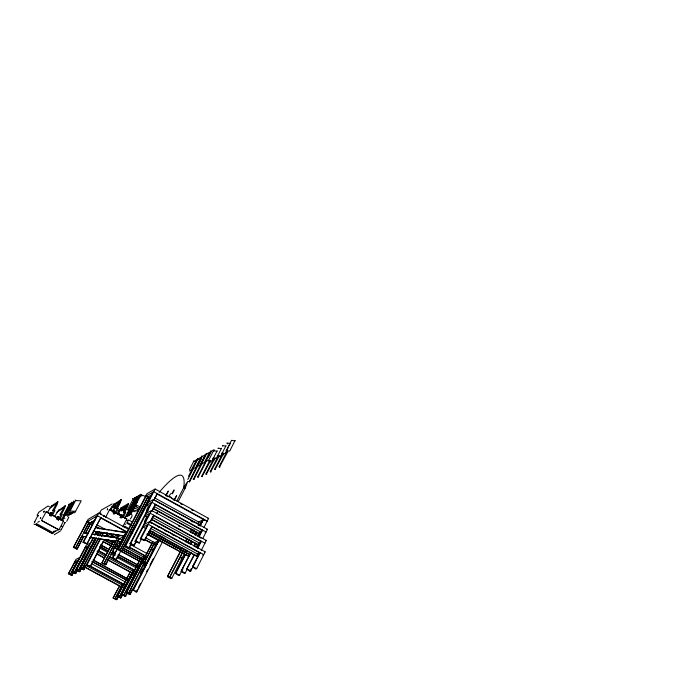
<?xml version="1.0" encoding="UTF-8"?>
<svg xmlns="http://www.w3.org/2000/svg" width="674" height="674" viewBox="0 0 674 674"><rect width="100%" height="100%" fill="white"/><g stroke="black" fill="none" stroke-linecap="round" stroke-linejoin="round"><path stroke-width="1.01" d="M213.591 459.879L213.81 459.845A2.485 0.548 27.1 0 0 214.383 459.862L213.978 459.23A2.435 0.531 27.1 0 1 213.051 458.547A2.325 0.514 27.1 0 1 213.768 458.202A8.012 1.761 27.2 0 0 216.261 458.581A3.159 0.699 27.1 0 0 216.43 458.253L221.561 448.227M124.505 512.661L124.858 511.701L123.35 512.459L128.448 503.604L127.74 506.401L123.064 515.391L119.913 517.514M113.51 513.049L115.827 511.254L117.562 507.741L116.063 508.55L116.29 507.884L121.168 499.619L120.461 502.416L117.327 508.449M222.403 454.925L222.631 454.891A2.519 0.564 27.1 0 0 223.212 454.899L222.808 454.259A2.469 0.548 27.1 0 1 221.872 453.56A2.359 0.522 27.1 0 1 222.605 453.206A8.139 1.82 27.1 0 0 225.15 453.585A3.21 0.716 27.1 0 0 225.327 453.248L228.166 447.696M226.911 452.389L227.146 452.355A2.544 0.573 27.1 0 0 227.728 452.364L227.323 451.715A2.485 0.556 27.1 0 1 226.388 451.016A2.376 0.531 27.1 0 1 227.13 450.653A8.198 1.845 27.1 0 0 229.699 451.032A3.235 0.725 27.1 0 0 229.885 450.687L235.116 440.442A3.235 0.741 27.1 0 1 234.931 440.796A8.189 1.879 27.1 0 1 232.362 440.434A2.376 0.548 27.1 0 0 231.477 440.611M47.458 512.324L51.51 505.972L57.871 501.7L57.121 504.523L53.954 510.513M197.086 547.667L197.339 544.676L195.949 547.414M198.316 536.504L198.569 533.589L197.196 536.285M125.777 509.283L125.356 510.058L124.319 509.493L123.628 510.774L125.423 507.471L124.319 509.493M125.811 509.013L125.861 508.567M146.157 520.867L146.721 516.992L144.834 520.64L144.261 524.532M147.85 510.917L148.541 506.182L146.679 509.788L146.123 513.588M124.555 527.27C125.094 525.838 124.26 528.576 124.42 527.236M124.395 527.565L124.597 526.908L124.404 527.43M124.488 527.371L124.69 526.866M62.362 514.481L60.155 518.685L58.326 519.881M54.973 510.462L52.757 514.666L50.954 515.88M103.948 516.41L104.049 515.846M122.112 510.066L122.862 508.727L121.657 510.875L122.112 510.066L123.14 510.622M61.182 529.537L61.309 529.36M61.317 529.267L61.098 529.537M118.969 514.085L119.534 512.872L118.885 513.807M40.516 518.314L40.752 517.826M71.865 502.273L72.649 502.678L71.865 502.273L62.623 519.814M40.246 518.475L40.474 518.045M118.456 505.542L118.624 504.969L118.118 505.685M120.806 508.659L121.16 507.758L128.448 503.604M51.224 506.823L51.569 505.921M166.065 495.154L168.365 491.051L166.175 495.297M169.174 495.887L170.606 493.739M127.723 521.01L128.001 520.311M58.554 510.504L65.243 505.727L64.477 508.533L61.292 514.582M121.758 514.515L121.05 515.998M113.712 504.481L121.168 499.619M109.483 509.662L113.754 511.633M110.342 510.125L113.62 512.013M113.965 511.456L113.695 511.768M107.697 509.013L107.402 509.721L107.495 509.241M100.477 513.858L100.839 512.981L100.392 513.832M64.535 523.319L64.957 522.62M58.023 517.346L57.315 518.921L58.394 517.11M50.28 514.009L50.761 513.655M51.03 513.108L51.148 512.661L50.339 513.925M44.265 511.178L43.802 512.013L44.13 511.296M38.064 515.5L37.828 515.896M34.357 522.552L34.829 521.76L34.349 522.46M70.248 503.335L71.04 503.714L70.248 503.335L61.191 520.37M136.418 496.527L137.193 496.923L136.418 496.527L125.465 517.598M127.192 516.545L138.549 495.491L138.954 495.803L128.448 516.048M140.209 494.379L140.984 494.8L140.209 494.379L129.181 515.618M117.942 514.178L118.666 513.04L118.211 513.9M120.89 515.214L121.185 514.523L121.615 514.759C121.581 516.233 119.416 516.907 120.89 515.214L121.32 515.45M120.646 516.36L121.615 514.759M122.954 516.343L123.249 515.652M112.937 512.147L113.898 510.547L114.327 510.782L113.552 512.274M113.122 512.038L113.898 510.547M115.448 505.374L115.675 504.843L115.077 506.216L115.448 505.374L116.476 505.93M59.649 518.542L59.961 517.843M57.56 517.405L57.989 517.64C56.902 519.544 56.919 517.666 57.871 516.705L58.309 516.941L57.206 518.795M57.349 518.55L58.309 516.941M52.597 513.841L52.277 514.296M49.708 514.203L50.508 512.703L50.938 512.939L50.146 514.447M124.614 517.354L124.37 517.758M124.345 527.472L124.572 527.043M128.195 520.176L127.757 520.808M118.177 503.385L118.658 502.383L117.419 504.978C117.259 502.863 120.014 503.259 118.927 504.548M120.713 516.284L121.598 514.7M114.361 506.056L114.732 505.298L114.268 506.098M114.024 511.574L114.428 510.454M104.2 515.753L103.788 516.452M107.452 509.51L107.697 509.114M64.687 522.931L65.007 522.476M57.433 518.475L57.703 517.927M50.365 514.051L50.938 512.939M50.634 513.74L50.879 512.83M38.022 515.905L38.207 515.34M38.014 515.644L37.752 515.981L38.174 515.45M43.709 511.97L44.164 511.364M48.183 512.602L48.343 512.493M194.12 461.479L193.379 461.067L193.758 461.378M197.566 458.657L198.333 459.019L197.566 458.657L188.501 476.274M201.155 459.356L189.613 481.826L189.141 481.666L201.829 456.163L202.596 456.551L201.829 456.163M189.613 481.826L188.855 481.404M187.077 569.361L185.182 573.094L184.28 573.439L181.112 571.299L190.624 552.638M193.952 546.109L195.376 543.311M198.704 536.782L202.495 530.042L199.167 536.58M181.112 571.299L191.079 552.453M194.407 545.915L195.831 543.118M185.123 554.803L175.602 573.464L178.745 575.579L179.621 575.242L182.949 568.704M190.085 554.702L191.037 552.832M194.845 545.367L195.797 543.497M203.885 527.624L208.595 518.39L155.121 489.029L146.873 493.73L117.857 549.714L121.404 551.644L149.426 498.086L147.665 497.126L129.079 533.008M151.743 519.292L197.802 544.482L198.729 542.663L201.155 541.61M196.488 559.824L190.852 570.903L189.933 571.257L186.74 569.092L194.255 554.323M197.549 547.869L201.299 541.205L197.541 548.594M186.74 569.092L194.685 554.424M202.764 538.551L207.474 529.292L153.377 499.628L148.145 502.509M149.855 530.345L196.547 555.839L197.482 553.994L199.942 552.983M189.933 571.257L191.34 568.485M192.486 566.834L200.077 552.638L192.486 566.834L195.704 569.024L196.639 568.662L205.182 551.854L149.771 521.558L144.455 524.279M201.181 550.591L206.345 540.438L151.599 510.462L146.325 513.268M222.968 452.92L214.635 469.214L215.031 469.508L223.751 453.299M226.228 450.679L231.452 440.459M229.109 445.851L230.053 444.006M227.804 451.664L219.488 467.082L219.092 466.779L227.012 451.285M184.246 553.902L171.811 578.258L170.96 578.587L167.43 576.666L181.289 549.537M185.594 541.121L187.027 538.315M190.371 531.769L191.804 528.964M167.43 576.666L182.435 547.962M185.552 541.862L186.984 539.057M190.329 532.502L191.77 529.697M167.851 576.497L169.621 577.458L183.96 549.377M187.305 542.823L189.217 539.082M192.09 533.463L194.002 529.722M169.621 577.458L184.398 549.192M187.743 542.629L189.183 539.823M192.528 533.26L193.96 530.455M153.857 499.712L197.65 523.732L198.552 521.962L203.144 519.814M180.986 558.94L181.938 557.069M185.198 552.023L186.159 550.153M189.504 543.598L190.936 540.784M194.28 534.229L195.721 531.415M186.075 552.941L187.027 551.071M190.354 544.541L191.787 541.744M195.115 535.215L196.547 532.418M200.347 524.953L203.666 519.14L200.33 525.678M175.602 573.464L185.561 554.618M186.513 552.747L187.465 550.885M192.233 541.542L190.801 544.348L178.955 537.835M195.57 535.013L196.993 532.207M153.512 508.457L199.024 533.387L199.942 531.584L201.543 530.868M202.259 463.131L193.851 479.5L193.379 479.349L206.151 453.653L206.876 454.082M158.921 540.093L133.208 590.104L136.148 592.033L137.572 589.261M138.524 587.408L140.428 583.709M146.603 571.678L147.555 569.825M149.931 565.2L153.259 558.721M136.148 592.033L136.898 591.747L162.594 541.702M206.623 460.654L198.156 477.15L197.684 476.99L210.819 451.159L211.324 451.504L208.493 457.014M210.44 461.033L202.057 476.569L201.669 476.282L209.201 461.589M210.204 460.502L209.504 462.271A2.469 0.539 27.2 0 0 210.061 462.288L209.656 461.665A2.418 0.522 27.1 0 1 208.738 460.982A2.308 0.505 27.1 0 1 209.446 460.645A7.953 1.736 27.2 0 0 211.914 461.024A3.143 0.682 27.2 0 0 212.074 460.696L217.18 450.746A3.134 0.699 27.2 0 1 217.011 451.083A7.945 1.769 27.2 0 1 214.534 450.721M215.225 457.68L206.32 474.252L205.924 473.957L213.987 458.236M219.134 456.138L210.642 471.893L210.246 471.606L218.359 455.767M218.898 455.59L218.191 457.385A2.502 0.556 27.1 0 0 218.764 457.402L218.359 456.761A2.452 0.539 27.1 0 1 217.432 456.071A2.342 0.522 27.1 0 1 218.157 455.725A8.08 1.795 27.1 0 0 220.668 456.104A3.185 0.708 27.1 0 0 220.845 455.767L226.009 445.674A3.185 0.716 27.1 0 1 225.832 446.019A8.063 1.828 27.1 0 1 223.313 445.649A2.342 0.531 27.1 0 0 222.58 446.011A2.452 0.556 27.1 0 0 222.833 446.23M113.08 597.998L119.652 585.799L113.08 597.998L116.265 599.717L116.956 599.456L118.868 595.74M147.471 524.793L140.243 538.779L144.379 540.599L146.309 536.866M147.269 535.004L152.038 526.386L144.379 540.599M113.426 597.863L115.018 598.731L122.07 585.049L123.915 584.291M115.018 598.731L121.59 586.515L123.182 587.374M117.394 596.305L130.284 571.847L117.394 596.305L120.604 598.04L122.752 594.965M116.265 599.717L117.217 597.863M117.739 596.17L119.349 597.038L132.711 571.105L134.606 570.288M119.349 597.038L132.239 572.563L133.84 573.431M127.63 592.379L125.735 596.06L125.027 596.338L121.783 594.586L128.405 581.729M93.661 560.498L129.374 579.859L141.068 557.693L140.125 559.53M121.783 594.586L136.342 566.885M137.285 565.048L139.181 561.366M120.604 598.04L122.045 595.243M135.188 572.571L133.098 575.823M122.137 594.443L123.763 595.319L143.52 556.943L145.078 556.244M123.763 595.319L138.322 567.601M139.265 565.764L141.161 562.082M142.104 560.246L143.048 558.409L144.666 559.285M189.512 469.618L193.708 461.463L196.724 459.719L191.559 469.744L189.318 471.008M126.257 592.834L128.616 593.432L154.026 544.028L155.652 544.912L130.25 594.316L129.526 594.594L126.257 592.834L152.029 543.32M126.619 592.69L141.961 562.883M142.922 561.021L152.872 541.677M125.027 596.338L125.971 594.502M145.264 559.942L146.957 556.665L145.677 558.308M128.254 593.575L154.498 542.562L158.954 540.472M187.819 479.467L193.548 468.329M176.824 501.035L184.246 486.611L187.793 481.354L185.561 487.336L178.138 501.759M129.526 594.594L132.39 589.009M140.529 573.186L142.922 568.536M143.882 566.674L144.843 564.812M152.021 550.852L152.981 548.99M133.208 590.104L159.308 539.908M120.494 549.571L128.119 534.844M120.478 551.096L146.485 564.863L120.023 550.49L148.069 496.898L146.309 495.929L118.632 549.335L117.857 549.714M112.482 557.929L126.434 531.567L112.482 557.929L115.583 559.993L116.551 558.123M115.583 559.993L116.332 559.639L121.008 550.607M121.404 551.644L135.213 524.979M136.645 522.224L140.925 513.95M141.877 512.105L149.426 498.086M131.228 544.112L128.903 548.038L124.901 546.277L152.888 492.205M124.901 546.277L125.693 545.889L155.121 489.029M136.291 541.677L133.958 545.611L129.913 543.825L151.128 502.812M129.913 543.825L130.722 543.429L153.377 499.628M128.903 548.038L130.832 544.314M153.992 499.527L157.303 493.697L153.925 500.226M141.439 539.242L139.114 543.134L135.027 541.332L149.316 513.672M135.027 541.332L135.853 540.927L151.599 510.462M133.958 545.611L135.887 541.879M151.793 511.094L155.163 504.565M152.214 510.867L155.584 504.337M140.243 538.779L141.093 538.374L149.771 521.558M150.075 521.912L152.931 516.377M150.016 522.611L153.832 515.231L153.402 515.45L200.827 541.407M115.069 512.712L121.236 515.871L120.486 517.059L121.969 517.657L122.533 516.579L126.813 518.921L122.769 526.706M124.741 518.348L133.284 501.903M92.026 533.926L117.638 537.903L119.332 538.829L106.029 564.475L105.312 564.812L101.909 562.967L113.308 541.02M101.909 562.967L113.679 540.834M127.192 516.183L135.289 500.597M119.062 535.021L117.31 535.931L116.425 537.633L120.798 535.383M102.271 562.798L103.973 563.725L115.844 540.843M103.973 563.725L117.638 537.903L115.22 537.776M130.916 514.195L137.631 501.262M140.023 496.645L140.992 494.775M105.312 564.812L109.104 557.499M112.903 550.178L115.279 545.603M117.647 541.037L118.599 539.2L124.682 536.108M137.959 509.106L136.99 510.968A3.218 0.607 27.3 0 1 136.123 510.833A8.172 1.533 27.4 0 1 132.466 509.384A2.367 0.447 27.3 0 0 131.582 509.022M210.541 451.108L211.324 451.504M197.381 476.745L198.173 477.125M73.854 571.712L71.907 575.428L70.307 574.568L76.128 563.422M70.307 574.568L76.937 562.335L75.336 561.467L68.394 573.852L71.907 575.428M87.291 543.092L100.856 517.615L87.173 543.808L84.73 543.244L82.986 542.292L96.66 516.141M77.746 569.926L75.547 573.684L72.32 571.94L86.28 545.207L90.392 543.025M72.32 571.94L85.665 547.288L87.275 548.164L74.25 572.656L75.867 573.532M71.596 575.579L73.053 572.799M74.25 572.656L80.366 560.945M82.717 556.438L86.946 548.333L88.673 547.423M81.815 567.921L79.574 571.746L76.314 569.985L93.088 537.852M94.529 535.097L96.331 531.634M76.314 569.985L93.753 537.49M95.194 534.726L96.155 532.89L97.781 533.774M76.019 572.782L76.962 570.979M105.607 517.337L109.668 509.552M78.748 569.791L91.209 545.898M93.13 542.225L95.042 538.551M110.351 509.401L112.036 506.174L119.424 501.852M79.894 571.594L78.268 570.71L95.379 538.366M100.022 538.88L83.669 569.783L80.383 568.005L95.919 538.214M97.376 535.417L99.322 531.693M80.383 568.005L81.04 567.677L96.601 537.852M98.059 535.055L99.516 532.258M79.574 571.746L81.487 568.072M83.997 569.623L82.354 568.73L97.898 538.922M100.325 534.263L101.294 532.401M82.354 568.73L98.724 537.81M99.693 535.94L101.639 532.216M83.669 569.783L85.606 566.059M113.207 513.082L113.957 511.895M101.319 536.386L103.417 532.359M104.369 539.672L90.383 566.556L88.041 565.983L86.373 565.082L87.047 564.745L100.569 538.796M102.018 536.015L103.467 533.235M114.504 513.79L115.254 512.602M117.529 513.318L121.16 507.758M90.046 566.716L103.055 541.711M105.953 536.15L107.393 533.378M106.298 535.965L107.747 533.185M83.837 536.352L77.139 549.167L73.39 547.499L88.134 519.334L98.741 513.116L128.481 529.334M73.39 547.499L87.485 521.482L89.187 522.409L75.429 548.24L77.139 549.167M75.429 548.24L81.655 536.344M84.056 531.769L88.361 523.529M77.274 548.434L83.5 536.546M85.413 532.89L90.543 523.538L85.278 533.606M82.986 542.292L83.686 541.913L98.741 513.116M99.474 513.116L101.21 510.108L112.154 503.941M68.394 573.852L75.96 559.378L79.945 557.339M70.669 503.781L65.226 514.11L71.014 514.565L71.924 512.83M62.303 520.311L70.997 503.739M72.278 502.72L66.819 513.091L72.379 513.377L73.289 511.642M58.916 529.84L63.508 521.128L59.177 518.778L58.436 519.966L57.13 519.258L57.871 518.062L51.822 514.776C51.746 517.017 48.57 515.29 50.508 514.06L46.177 511.709L41.409 520.522L58.916 529.84L41.561 520.421M73.997 501.717L68.521 512.122L74.78 512.813L81.192 500.816L75.555 500.588L70.054 511.035L75.673 511.313M64.552 523.083L64.738 522.519L64.729 523.058M61.022 530.135L64.468 523.588M70.029 513.681L69.119 515.399L63.617 515.105L69.043 504.809M57.871 501.717L52.875 510.024L52.623 510.622L53.92 509.889L52.05 513.563L49.91 515.315M54.712 516.267L58.823 509.864M57.13 519.258L57.871 518.062M65.226 505.719L60.247 514.009L59.994 514.633L61.317 513.917L59.531 517.455L57.282 519.317M53.027 532.805L53.937 531.087M52.741 533.564L35.469 524.38L52.58 533.665L53.642 531.845L55.369 530.8M201.669 476.282L202.436 476.644M37.095 515.248L38.848 512.223L47.947 506.081L49.345 506.536M37.517 516.343L34.585 522.055M43.979 511.92L44.181 511.347M205.924 473.957L206.699 474.328M115.642 505.171L115.979 504.548L115.658 505.045M156.697 513.63L157.379 512.594L156.722 513.815M210.246 471.606L211.029 471.977M214.635 469.214L215.419 469.584M219.092 466.779L219.884 467.158M50.255 513.883L50.575 513.293M113.544 512.526L114.521 510.504L113.881 511.406M113.763 512.021L114.091 511.44M128.203 520.311L127.74 521.044M40.373 518.525L40.667 518.003M49.868 513.613L50.508 512.703M57.223 517.615L57.871 516.705M120.511 515.425L121.185 514.523M50.137 514.7L50.508 513.959M57.939 517.295L58.512 516.663M113.459 512.484L113.898 511.793M92.675 543.547L95.152 540.203M82.203 557.878L85.253 553.758M90.973 546.816L94.689 541.803M80.509 561.122L84.166 556.193M138.018 568.182L141.843 563.245M127.234 582.285L131 577.424M136.342 571.442L138.886 568.157M125.558 585.529L128.7 581.485M113.333 504.573L113.982 503.84M100.485 513.874L100.704 513.352M107.233 509.847L107.688 509.199M130.225 519.031C135.137 513.335 129.551 512.83 124.252 517.758M66.709 521.255L68.74 517.447L67.602 516.469M121.8 514.481L120.831 516.511M49.598 508.272L56.068 503.95M37.736 522.342L39.387 521.272M56.852 512.215L63.432 507.96M63.508 521.128L59.876 519.351M58.352 529.587L53.195 532.704L36.084 523.42M54.24 534.718L60.483 530.986M89.187 522.409L92.456 524.583M89.693 523.075L95.11 519.957M119.205 510.1L126.704 505.837M113.662 514.11L116.433 512.484L118.599 508.28M145.491 496.384L153.731 491.717L207.213 521.095L206.303 521.516M151.743 494.826L148.381 496.713L150.209 497.715M121.236 515.871L115.92 513.175M120.941 518.079L123.746 516.478L125.895 512.265M98.867 531.407L95.489 533.26L97.317 534.255M97.444 533.951L99.221 532.991M126.813 518.921L124.058 517.615M85.017 547.633L89.111 545.468M147.143 516.773L148.912 515.846M123.435 532.763L126.063 531.398M78.681 559.765L74.704 561.787L76.297 562.655M207.904 518.71L208.595 518.39M153.647 544.204L158.997 541.711M197.65 523.732L202.234 521.6M204.525 520.539L204.98 520.328M154.894 545.266L157.463 544.07M198.173 525.265L200.894 524.01M206.783 529.604L207.474 529.292M145.02 557.524L142.686 558.569L123.291 548.021M199.024 533.387L201.425 532.308M205.166 532.426L206.092 532.013L151.97 502.349L146.755 505.205L149.476 506.696M205.637 540.742L206.345 540.438M134.724 571.501L131.885 572.723L108.042 559.782M197.802 544.482L200.229 543.446M129.374 579.859L93.079 559.833M189.504 554.828L189.958 554.643L148.415 531.963M204.466 552.149L205.182 551.854M123.999 585.529L121.244 586.658L84.814 566.927M196.547 555.839L198.999 554.837M202.815 555.039L203.759 554.651L148.322 524.355L143.023 527.051L145.769 528.551M193.084 479.088L193.859 479.484M138.92 495.811L138.195 495.441M133.081 508.398L132.643 508.314A2.544 0.48 27.4 0 1 131.683 507.977L131.236 507.842L136.561 497.589L137.007 497.724A2.536 0.489 27.4 0 0 137.226 497.808M75.833 500.546L75.176 500.116L75.564 500.437M86.146 536.706L81.697 536.26L85.8 536.9M90.24 537.346L115.869 541.315L89.895 537.532M95.32 527.649L126.763 532.553M98.008 528.323L109.154 530.059M111.176 530.379L126.383 532.746M93.501 531.137L123.949 535.872M93.147 531.331L124.58 536.226M83.829 532.654L87.932 533.294M84.511 533.008L87.586 533.479M93.728 534.44L95.775 534.752M97.823 535.072L113.173 537.456M126.822 520.235L127.555 520.606M135.002 499.038L129.248 509.123L129.694 509.258A2.536 0.472 27.4 0 0 130.478 509.552M64.881 518.66L64.51 518.635M69.018 573.549L70.627 574.416M115.364 598.596L116.956 599.456M97.039 553.809L104.369 557.786M97.039 554.154L104.445 558.173M107.217 559.681L132.323 573.304M33.953 524.102L34.812 524.574M74.056 547.136L75.766 548.063M104.327 563.548L106.029 564.475M92.228 561.467L128.894 581.342L91.9 561.636M91.765 563.742L125.398 581.965M89.591 565.68L124.142 584.4M89.136 565.772L123.999 584.653M87.047 564.745L90.383 566.556M133.578 589.952L136.898 591.747M85.649 565.326L122.07 585.049M84.806 567.264L119.728 586.161M81.04 567.677L82.683 568.57M128.616 593.432L130.25 594.316M76.962 569.673L78.588 570.558M124.117 595.184L125.735 596.06M72.952 571.628L74.57 572.504M119.702 596.903L121.303 597.771M91.504 521.878L93.349 522.881M97.039 524.886L105.329 529.402M113.62 533.918L117.31 535.931M130.722 543.429L134.362 545.418M181.559 571.122L185.182 573.094M118.506 538.021L122.188 540.026M130.486 544.55L147.075 553.581M96.146 526.588L99.836 528.601M109.053 533.614L117.276 538.096M92.245 524.861L86.794 521.887L97.376 515.72L127.184 531.98M95.885 526.832L99.516 528.812M106.787 532.772L116.779 538.214M107.09 534.962L111.699 537.473M117.225 540.481L120.916 542.486M129.214 547.01L145.811 556.042M106.475 534.996L109.205 536.487M117.411 540.952L121.059 542.932M129.256 547.398L145.668 556.336M125.693 545.889L129.298 547.852M176.04 573.288L179.621 575.242M116.754 542.376L120.444 544.381M124.134 546.395L143.52 556.943M108.522 539.984L113.139 542.494M115.911 544.002L118.675 545.51M108.278 540.219L112.853 542.705M115.591 544.196L119.247 546.184M122.904 548.173L143.124 559.176M104.31 539.79L112.55 544.272M115.296 545.763L118.043 547.254M122.626 549.748L147.336 563.194L122.264 549.925M104.874 540.472L112.196 544.449M115.852 546.437L117.689 547.431M118.632 549.335L120.41 550.304M170.042 577.298L171.811 578.258M111.69 545.94L103.097 541.635L111.328 546.117M114.437 547.431L117.183 548.922M50.348 512.804L50.777 513.04M57.703 516.806L58.141 517.042M114.075 547.608L117.739 549.596M50.188 513.403L50.626 513.639M46.009 511.81L49.48 513.698M52.521 515.349L57.703 518.171M57.079 518.213L57.509 518.449M49.935 515.155L51.241 515.863M57.298 519.157L58.604 519.865M100.527 544.727L109.752 549.74M112.524 551.239L115.288 552.747M118.06 554.255L140.209 566.286L118.624 554.921M102.027 545.898L107.562 548.906M113.097 551.913L114.934 552.916M99.668 546.37L107.975 550.885M111.665 552.891L115.364 554.896M117.209 555.898L139.358 567.938L117.773 556.564M100.249 547.044L108.548 551.551M111.32 553.059L115.01 555.064M99.541 547.996L107.781 552.469M110.528 553.961L114.184 555.949M116.931 557.44L136.156 567.879M83.686 541.913L87.173 543.808M112.853 557.752L116.332 559.639M98.269 550.439L106.509 554.913M109.255 556.404L134.893 570.33M97.797 550.532L106.104 555.047M109.803 557.053L134.741 570.6M96.963 551.694L105.211 556.168M108.876 558.165L132.711 571.105M147.665 517.506L144.91 515.998L150.167 513.226L204.938 543.202M151.347 519.519L199.142 545.662M149.754 521.878L177.127 536.841M150.049 522.392L151.894 523.403M157.43 526.428L159.275 527.439M164.81 530.463L166.655 531.466M172.182 534.499L174.027 535.501M122.196 509.687L123.224 510.252M151.599 526.596L199.597 552.832M150.808 528.492L197.482 553.994M152.164 531.432L154.001 532.426M159.502 535.434L165.012 538.442M113.712 510.648L114.142 510.884M120.991 514.624L121.43 514.86M149.426 530.548L197.903 557.027M113.603 511.237L114.032 511.473M128.734 520.016L132.315 521.971M120.402 516.014L120.84 516.25M148.499 531.702L181.525 549.74L149.005 532.409M113.392 512.973L114.69 513.681M148.92 532.671L170.134 544.255M171.98 545.266L177.515 548.282M179.36 549.293L184.895 552.318M186.74 553.32L188.585 554.331M126.872 522.19L131.455 524.692M148.398 534.288L189.023 556.471L147.058 533.993M126.704 523.184L131.312 525.703M146.983 534.255L158.963 540.792M124.505 526.2L129.079 528.694M145.55 537.684L154.498 542.562M144.708 539.318L153.655 544.196M130.967 532.207L132.812 533.21M144.775 539.739L152.139 543.75M141.093 538.374L144.809 540.396M192.949 566.649L196.639 568.662M100.536 517.851L126.004 531.735M135.853 540.927L139.535 542.932M187.195 568.907L190.852 570.903M165.543 495.457L167.388 496.468M172.915 499.501L174.751 500.512M180.278 503.545L182.123 504.556M191.332 509.611L193.168 510.622M156.916 493.932L203.211 519.342M154.776 497.943L198.552 521.962M191.214 521.069L193.042 522.072M198.535 525.08L200.372 526.091M148.221 497.867L150.041 498.87M155.189 504.582L202.916 530.733M154.439 506.654L199.942 531.584M153.108 508.685L200.347 534.566M178.298 525.771L180.118 526.773M199.26 537.245L201.079 538.248M152.686 517.472L198.729 542.663M124.766 523.984L125.608 524.338M121.716 514.439L120.503 516.596M133.166 508.356L133.039 508.129A2.485 0.463 27.3 0 1 132.626 507.64A2.376 0.447 27.3 0 1 134.471 508.095A8.206 1.542 27.3 0 0 138.145 509.561A3.235 0.607 27.3 0 0 139.021 509.687M214.071 451.277A2.41 0.539 27.1 0 1 213.827 451.066M213.717 450.948A2.41 0.539 27.1 0 1 214.458 450.586M227.627 443.88A2.469 0.564 27.1 0 1 227.062 443.425A2.359 0.539 27.1 0 1 227.804 443.062A8.13 1.854 27.1 0 0 230.045 443.45M218.174 448.555A2.325 0.522 27.1 0 1 218.89 448.202A8.004 1.795 27.2 0 0 221.392 448.564M139.189 496.763A2.553 0.489 27.4 0 1 138.777 496.603L138.322 496.468L132.98 506.755L133.427 506.899A2.553 0.48 27.4 0 0 134.396 507.236L134.792 507.05A2.494 0.472 27.3 0 1 134.379 506.553A2.384 0.447 27.3 0 1 136.232 507.008A8.231 1.559 27.3 0 0 139.922 508.474M139.788 496.376A2.494 0.48 27.3 0 1 139.737 496.241A2.384 0.463 27.3 0 1 139.83 496.174M141.776 495.938A2.561 0.497 27.4 0 1 140.807 495.601L134.994 505.795L135.44 505.93A2.561 0.48 27.3 0 0 136.409 506.275L136.814 506.081A2.502 0.472 27.3 0 1 136.401 505.584A2.393 0.455 27.3 0 1 138.254 506.039A8.265 1.567 27.3 0 0 140.824 507.126M142.18 495.735A2.502 0.489 27.3 0 1 141.767 495.238A2.393 0.463 27.3 0 1 143.629 495.685A8.257 1.601 27.3 0 0 146.199 496.763M133.865 500.041A2.519 0.48 27.4 0 1 133.258 499.813L132.812 499.678L127.521 509.856L127.967 509.999A2.527 0.472 27.4 0 0 128.919 510.336L129.307 510.151A2.469 0.463 27.3 0 1 128.903 509.662A2.359 0.438 27.3 0 1 128.995 509.595M131.379 510.412A8.139 1.525 27.4 0 0 134.37 511.566A3.21 0.598 27.3 0 0 135.23 511.701M159.157 492.34A174.313 22.84 -61.7 0 1 183.741 487.588L185.055 488.305A174.296 22.941 -61.7 0 0 185.266 486.518M167.767 496.687A174.962 22.933 -61.7 0 1 171.659 498.111M124.319 507.741L123.746 508.777L124.682 507.084L124.319 507.741M119.003 511.052L118.304 512.56L119.837 509.822L119.003 511.052M68.638 504.354L69.405 504.767L68.672 504.346M114.504 508.23L113.737 509.569L114.984 507.379L114.504 508.23M114.108 506.157L113.502 507.421L114.529 505.989L114.108 506.157M176.655 495.634L174.288 499.855L176.655 495.634M171.98 493.402C171.836 496.409 177.001 483.974 171.98 493.402M113.645 505.812L113.063 506.806L113.999 505.214L113.645 505.812M113.224 511.608L113.645 510.909L113.224 511.608M111.53 508.339L110.393 510.243L112.246 507.126L111.53 508.339M111.48 510.656L111.901 509.957L111.48 510.656M121.387 510.058L120.815 511.027L121.758 509.451L121.387 510.058M115.684 507.396L114.917 508.659L116.029 506.46L115.684 507.396M61.064 519.873L61.494 519.207L61.064 519.873M49.842 513.773L50.264 513.099L49.842 513.773M132.677 498.6L133.435 499.021L132.677 498.6M134.421 497.825L135.179 498.246L134.421 497.825M205.275 454.765L200.043 464.934L196.968 466.678L202.166 456.559L205.275 454.765M206.497 454.057L201.256 464.243L204.382 462.474L209.648 452.229L206.497 454.057M210.886 451.513L205.621 461.774L208.788 459.98L214.088 449.659L210.886 451.513M197.903 459.028L192.739 469.079L195.772 467.352L200.962 457.258L197.903 459.028M73.576 501.237L74.359 501.641L73.609 501.229M61.587 526.217L62.261 526.588L61.587 526.217"/></g></svg>
